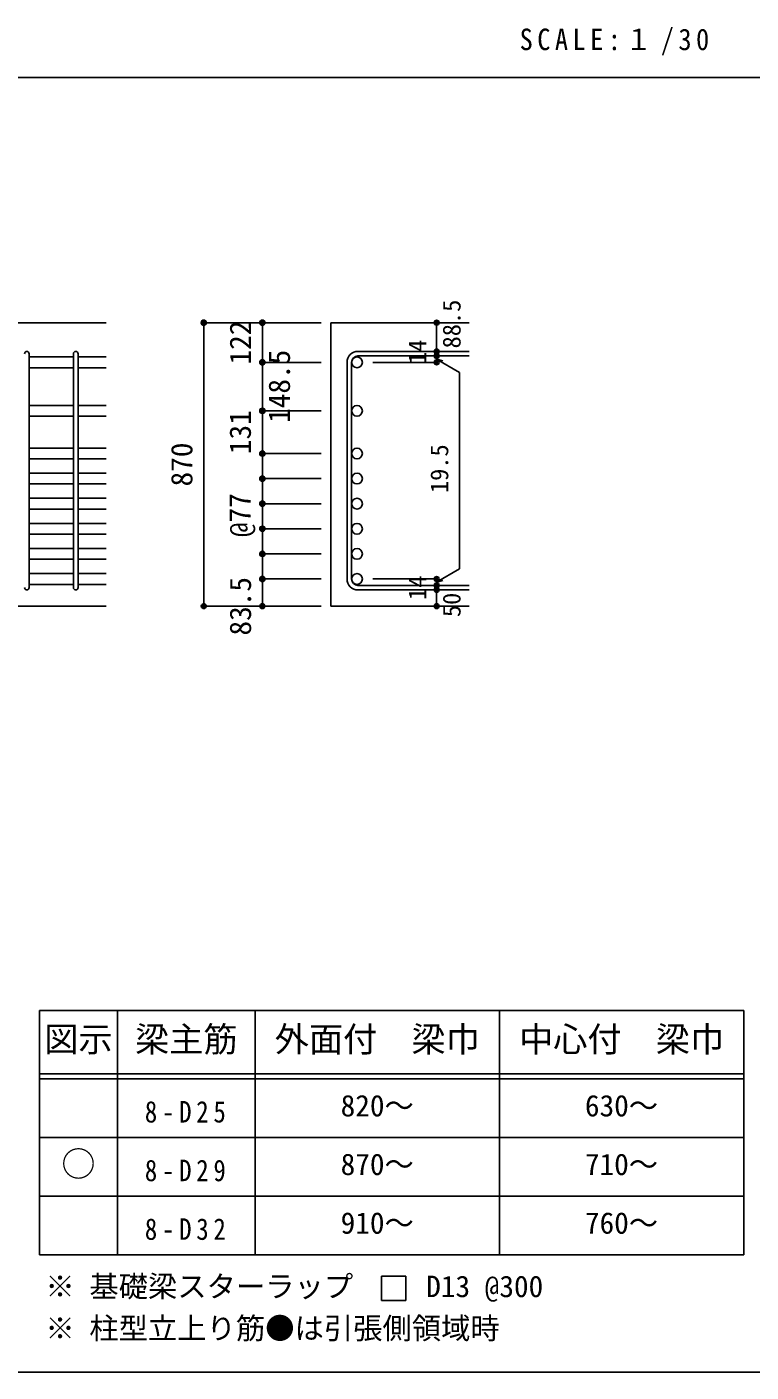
# Model space of a CAD drawing. Units: millimetres at full size, sheet at 1:30, with parts at other scales. Extents: x -5973 to 5954, y -4195 to 4201.
# Drawn here: x 1409 to 3633, y -4195 to -67 of the extents above; entities that cross this region are included whole.
import ezdxf
from ezdxf.enums import TextEntityAlignment as Align

# ---------------------------------------------------------------- set-up
doc = ezdxf.new("R2010")
doc.units = ezdxf.units.MM
doc.header["$LTSCALE"] = 30
doc.header["$PDMODE"] = 32
doc.header["$PDSIZE"] = 15
for name, color, linetype in [('0-1_躯体線', 2, 'Continuous'), ('0-5_基礎梁筋', 7, 'Continuous'), ('0-6_スタラップ筋', 7, 'Continuous'), ('0-D_寸法', 4, 'Continuous'), ('6-7_文字', 7, 'Continuous'), ('6-E_枠', 7, 'Continuous'), ('F-0_枠', 6, 'Continuous')]:
    doc.layers.add(name, color=color, linetype=linetype)
doc.styles.add('ＭＳ ゴシック', font='')
doc.styles.get('ＭＳ ゴシック').set_extended_font_data('MS Gothic')

msp = doc.modelspace()

# ---------------------------------------------------------------- linework, layer by layer
at = {"layer": '0-1_躯体線'}
for p, q in [((1652.44, -974.89), (-147.56, -974.89)), ((2767.44, -974.89), (2342.44, -974.89)), ((2342.44, -974.89), (2342.44, -1844.89)), ((1252.44, -1844.89), (1652.44, -1844.89)), ((2767.44, -1844.89), (2342.44, -1844.89))]:
    msp.add_line(p, q, dxfattribs=at)
at = {"layer": '0-5_基礎梁筋'}
for p, q in [((1552.44, -1080.09), (1416.44, -1080.09)), ((1552.44, -1113.09), (1416.44, -1113.09)), ((1652.44, -1080.09), (1566.44, -1080.09)), ((1652.44, -1113.09), (1566.44, -1113.09)), ((1552.44, -1228.89), (1416.44, -1228.89)), ((1652.44, -1228.89), (1566.44, -1228.89)), ((1552.44, -1261.89), (1416.44, -1261.89)), ((1652.44, -1261.89), (1566.44, -1261.89)), ((1552.44, -1359.89), (1416.44, -1359.89)), ((1652.44, -1359.89), (1566.44, -1359.89)), ((1552.44, -1392.89), (1416.44, -1392.89)), ((1652.44, -1392.89), (1566.44, -1392.89)), ((1552.44, -1436.89), (1416.44, -1436.89)), ((1652.44, -1436.89), (1566.44, -1436.89)), ((1552.44, -1469.89), (1416.44, -1469.89)), ((1652.44, -1469.89), (1566.44, -1469.89)), ((1552.44, -1513.89), (1416.44, -1513.89)), ((1652.44, -1513.89), (1566.44, -1513.89)), ((1552.44, -1546.89), (1416.44, -1546.89)), ((1652.44, -1546.89), (1566.44, -1546.89)), ((1552.44, -1590.89), (1416.44, -1590.89)), ((1652.44, -1590.89), (1566.44, -1590.89)), ((1552.44, -1623.89), (1416.44, -1623.89)), ((1652.44, -1623.89), (1566.44, -1623.89)), ((1552.44, -1667.89), (1416.44, -1667.89)), ((1652.44, -1667.89), (1566.44, -1667.89)), ((1552.44, -1700.89), (1416.44, -1700.89)), ((1652.44, -1700.89), (1566.44, -1700.89)), ((1552.44, -1744.89), (1416.44, -1744.89)), ((1652.44, -1744.89), (1566.44, -1744.89)), ((1552.44, -1777.89), (1416.44, -1777.89)), ((1652.44, -1777.89), (1566.44, -1777.89))]:
    msp.add_line(p, q, dxfattribs=at)
at = {"layer": '0-5_基礎梁筋', "color": 3}
for centre in [(2422.94, -1096.59), (2422.94, -1245.39), (2422.94, -1376.39), (2422.94, -1453.39), (2422.94, -1530.39), (2422.94, -1607.39), (2422.94, -1684.39), (2422.94, -1761.39)]:
    msp.add_circle(centre, 16.5, dxfattribs=at)
at = {"layer": '0-6_スタラップ筋'}
for p, q in [((1416.44, -1787.89), (1416.44, -1070.09)), ((1552.44, -1787.89), (1552.44, -1070.09)), ((1566.44, -1787.89), (1566.44, -1070.09)), ((2767.44, -1063.09), (2425.94, -1063.09)), ((2392.44, -1096.59), (2392.44, -1761.39)), ((2406.44, -1096.59), (2406.44, -1761.39)), ((2767.44, -1077.09), (2425.94, -1077.09)), ((2767.44, -1780.89), (2425.94, -1780.89)), ((2767.44, -1794.89), (2425.94, -1794.89))]:
    msp.add_line(p, q, dxfattribs=at)
for centre, radius, start, end in [((1409.44, -1070.09), 7, 0, 180), ((1559.44, -1070.09), 7, 0, 180), ((2425.94, -1096.59), 33.5, 90, 180), ((2425.94, -1096.59), 19.5, 90, 180), ((2425.94, -1761.39), 33.5, 180, 270), ((2425.94, -1761.39), 19.5, 180, 270), ((1409.44, -1787.89), 7, 180, 0), ((1559.44, -1787.89), 7, 180, 0)]:
    msp.add_arc(centre, radius, start, end, dxfattribs=at)
at = {"layer": '0-D_寸法'}
for p, q in [((1952.44, -974.89), (2132.44, -974.89)), ((1952.44, -974.89), (2132.44, -974.89)), ((1952.44, -1844.89), (1952.44, -974.89)), ((2132.44, -974.89), (2312.44, -974.89)), ((2132.44, -974.89), (2312.44, -974.89)), ((2667.44, -1077.09), (2667.44, -1063.09)), ((2132.44, -1096.59), (2312.44, -1096.59)), ((2132.44, -1096.59), (2312.44, -1096.59)), ((2667.44, -1096.59), (2471.35, -1096.59)), ((2667.44, -1077.09), (2667.44, -1096.59)), ((2667.44, -1086.84), (2686.76, -1092.02)), ((2667.44, -1086.84), (2737.5, -1127.29)), ((2737.5, -1127.29), (2737.5, -1730.7)), ((2132.44, -1245.39), (2312.44, -1245.39)), ((2132.44, -1245.39), (2312.44, -1245.39)), ((2132.44, -1280.39), (2132.44, -1376.39)), ((2132.44, -1376.39), (2312.44, -1376.39)), ((2132.44, -1376.39), (2132.44, -1453.39)), ((2132.44, -1453.39), (2312.44, -1453.39)), ((2132.44, -1453.39), (2132.44, -1761.39)), ((2132.44, -1530.39), (2312.44, -1530.39)), ((2132.44, -1607.39), (2312.44, -1607.39)), ((2132.44, -1684.39), (2312.44, -1684.39)), ((2667.44, -1771.14), (2737.5, -1730.7)), ((2132.44, -1761.39), (2312.44, -1761.39)), ((2132.44, -1761.39), (2132.44, -1844.89)), ((2667.44, -1761.39), (2471.35, -1761.39)), ((2667.44, -1780.89), (2667.44, -1761.39)), ((2667.44, -1771.14), (2686.76, -1765.97)), ((2667.44, -1794.89), (2667.44, -1780.89)), ((2667.44, -1844.89), (2667.44, -1794.89)), ((1952.44, -1844.89), (2132.44, -1844.89)), ((2132.44, -1844.89), (2312.44, -1844.89))]:
    msp.add_line(p, q, dxfattribs=at)
for points in [[(2132.44, -974.89), (2132.44, -1096.59), (2132.44, -1280.39)], [(2667.44, -974.89), (2667.44, -1063.09), (2667.44, -974.89)]]:
    msp.add_lwpolyline(points, dxfattribs=at)
for centre, radius in [((1952.44, -974.89), 8), ((1952.44, -974.89), 7.2), ((1952.44, -974.89), 6.4), ((1952.44, -974.89), 5.6), ((1952.44, -974.89), 4.8), ((1952.44, -974.89), 4), ((1952.44, -974.89), 3.2), ((1952.44, -974.89), 2.4), ((1952.44, -974.89), 1.6), ((1952.44, -974.89), 0.8), ((2132.44, -974.89), 8), ((2132.44, -974.89), 7.2), ((2132.44, -974.89), 6.4), ((2132.44, -974.89), 5.6), ((2132.44, -974.89), 4.8), ((2132.44, -974.89), 4), ((2132.44, -974.89), 3.2), ((2132.44, -974.89), 2.4), ((2132.44, -974.89), 1.6), ((2132.44, -974.89), 0.8), ((2667.44, -974.89), 4), ((2667.44, -974.89), 3.6), ((2667.44, -974.89), 3.2), ((2667.44, -974.89), 2.8), ((2667.44, -974.89), 2.4), ((2667.44, -974.89), 2), ((2667.44, -974.89), 1.6), ((2667.44, -974.89), 1.2), ((2667.44, -974.89), 0.8), ((2667.44, -974.89), 0.4), ((2667.44, -1063.09), 4), ((2667.44, -1077.09), 4), ((2667.44, -1063.09), 3.6), ((2667.44, -1063.09), 3.2), ((2667.44, -1063.09), 2.8), ((2667.44, -1063.09), 2.4), ((2667.44, -1063.09), 2), ((2667.44, -1063.09), 1.6), ((2667.44, -1063.09), 1.2), ((2667.44, -1063.09), 0.8), ((2667.44, -1063.09), 0.4), ((2132.44, -1096.59), 8), ((2132.44, -1096.59), 7.2), ((2132.44, -1096.59), 6.4), ((2132.44, -1096.59), 5.6), ((2132.44, -1096.59), 4.8), ((2132.44, -1096.59), 4), ((2132.44, -1096.59), 3.2), ((2132.44, -1096.59), 2.4), ((2132.44, -1096.59), 1.6), ((2132.44, -1096.59), 0.8), ((2667.44, -1096.59), 4), ((2667.44, -1077.09), 3.6), ((2667.44, -1096.59), 3.6), ((2667.44, -1077.09), 3.2), ((2667.44, -1096.59), 3.2), ((2667.44, -1077.09), 2.8), ((2667.44, -1096.59), 2.8), ((2667.44, -1077.09), 2.4), ((2667.44, -1096.59), 2.4), ((2667.44, -1077.09), 2), ((2667.44, -1096.59), 2), ((2667.44, -1077.09), 1.6), ((2667.44, -1096.59), 1.6), ((2667.44, -1077.09), 1.2), ((2667.44, -1096.59), 1.2), ((2667.44, -1077.09), 0.8), ((2667.44, -1096.59), 0.8), ((2667.44, -1077.09), 0.4), ((2667.44, -1096.59), 0.4), ((2132.44, -1245.39), 8), ((2132.44, -1245.39), 7.2), ((2132.44, -1245.39), 6.4), ((2132.44, -1245.39), 5.6), ((2132.44, -1245.39), 4.8), ((2132.44, -1245.39), 4), ((2132.44, -1245.39), 3.2), ((2132.44, -1245.39), 2.4), ((2132.44, -1245.39), 1.6), ((2132.44, -1245.39), 0.8), ((2132.44, -1376.39), 8), ((2132.44, -1376.39), 7.2), ((2132.44, -1376.39), 6.4), ((2132.44, -1376.39), 5.6), ((2132.44, -1376.39), 4.8), ((2132.44, -1376.39), 4), ((2132.44, -1376.39), 3.2), ((2132.44, -1376.39), 2.4), ((2132.44, -1376.39), 1.6), ((2132.44, -1376.39), 0.8), ((2132.44, -1453.39), 8), ((2132.44, -1453.39), 7.2), ((2132.44, -1453.39), 6.4), ((2132.44, -1453.39), 5.6), ((2132.44, -1453.39), 4.8), ((2132.44, -1453.39), 4), ((2132.44, -1453.39), 3.2), ((2132.44, -1453.39), 2.4), ((2132.44, -1453.39), 1.6), ((2132.44, -1453.39), 0.8), ((2132.44, -1530.39), 8), ((2132.44, -1530.39), 7.2), ((2132.44, -1530.39), 6.4), ((2132.44, -1530.39), 5.6), ((2132.44, -1530.39), 4.8), ((2132.44, -1530.39), 4), ((2132.44, -1530.39), 3.2), ((2132.44, -1530.39), 2.4), ((2132.44, -1530.39), 1.6), ((2132.44, -1530.39), 0.8), ((2132.44, -1607.39), 8), ((2132.44, -1607.39), 7.2), ((2132.44, -1607.39), 6.4), ((2132.44, -1607.39), 5.6), ((2132.44, -1607.39), 4.8), ((2132.44, -1607.39), 4), ((2132.44, -1607.39), 3.2), ((2132.44, -1607.39), 2.4), ((2132.44, -1607.39), 1.6), ((2132.44, -1607.39), 0.8), ((2132.44, -1684.39), 8), ((2132.44, -1684.39), 7.2), ((2132.44, -1684.39), 6.4), ((2132.44, -1684.39), 5.6), ((2132.44, -1684.39), 4.8), ((2132.44, -1684.39), 4), ((2132.44, -1684.39), 3.2), ((2132.44, -1684.39), 2.4), ((2132.44, -1684.39), 1.6), ((2132.44, -1684.39), 0.8), ((2132.44, -1761.39), 8), ((2132.44, -1761.39), 7.2), ((2132.44, -1761.39), 6.4), ((2132.44, -1761.39), 5.6), ((2132.44, -1761.39), 4.8), ((2132.44, -1761.39), 4), ((2132.44, -1761.39), 3.2), ((2132.44, -1761.39), 2.4), ((2132.44, -1761.39), 1.6), ((2132.44, -1761.39), 0.8), ((2667.44, -1761.39), 4), ((2667.44, -1761.39), 3.6), ((2667.44, -1761.39), 3.2), ((2667.44, -1761.39), 2.8), ((2667.44, -1761.39), 2.4), ((2667.44, -1761.39), 2), ((2667.44, -1761.39), 1.6), ((2667.44, -1761.39), 1.2), ((2667.44, -1761.39), 0.8), ((2667.44, -1761.39), 0.4), ((2667.44, -1780.89), 4), ((2667.44, -1794.89), 4), ((2667.44, -1780.89), 3.6), ((2667.44, -1794.89), 3.6), ((2667.44, -1780.89), 3.2), ((2667.44, -1794.89), 3.2), ((2667.44, -1780.89), 2.8), ((2667.44, -1794.89), 2.8), ((2667.44, -1780.89), 2.4), ((2667.44, -1794.89), 2.4), ((2667.44, -1780.89), 2), ((2667.44, -1794.89), 2), ((2667.44, -1780.89), 1.6), ((2667.44, -1794.89), 1.6), ((2667.44, -1780.89), 1.2), ((2667.44, -1794.89), 1.2), ((2667.44, -1780.89), 0.8), ((2667.44, -1794.89), 0.8), ((2667.44, -1780.89), 0.4), ((2667.44, -1794.89), 0.4), ((1952.44, -1844.89), 7.2), ((1952.44, -1844.89), 6.4), ((1952.44, -1844.89), 5.6), ((1952.44, -1844.89), 4.8), ((1952.44, -1844.89), 4), ((1952.44, -1844.89), 3.2), ((1952.44, -1844.89), 2.4), ((1952.44, -1844.89), 1.6), ((1952.44, -1844.89), 0.8), ((2132.44, -1844.89), 7.2), ((2132.44, -1844.89), 6.4), ((2132.44, -1844.89), 5.6), ((2132.44, -1844.89), 4.8), ((2132.44, -1844.89), 4), ((2132.44, -1844.89), 3.2), ((2132.44, -1844.89), 2.4), ((2132.44, -1844.89), 1.6), ((2132.44, -1844.89), 0.8), ((2667.44, -1844.89), 4), ((2667.44, -1844.89), 3.6), ((2667.44, -1844.89), 3.2), ((2667.44, -1844.89), 2.8), ((2667.44, -1844.89), 2.4), ((2667.44, -1844.89), 2), ((2667.44, -1844.89), 1.6), ((2667.44, -1844.89), 1.2), ((2667.44, -1844.89), 0.8), ((2667.44, -1844.89), 0.4)]:
    msp.add_circle(centre, radius, dxfattribs=at)
at = {"layer": '0-D_寸法', "color": 7}
for p in [(1952.44, -974.89), (2132.44, -974.89), (2667.44, -974.89), (2667.44, -1063.09), (2667.44, -1077.09), (2132.44, -1096.59), (2667.44, -1096.59), (2132.44, -1245.39), (2132.44, -1376.39), (2132.44, -1376.39), (2132.44, -1453.39), (2132.44, -1453.39), (2132.44, -1530.39), (2132.44, -1530.39), (2132.44, -1607.39), (2132.44, -1607.39), (2132.44, -1684.39), (2132.44, -1684.39), (2132.44, -1761.39), (2132.44, -1761.39), (2667.44, -1761.39), (2667.44, -1780.89), (2667.44, -1794.89), (1952.44, -1844.89), (2132.44, -1844.89), (2667.44, -1844.89)]:
    msp.add_point(p, dxfattribs=at)
at = {"layer": '6-7_文字'}
for q in [(2497.82, -3975.37), (2572.82, -3900.37)]:
    msp.add_line((2497.82, -3900.37), q, dxfattribs=at)
msp.add_lwpolyline([(2497.82, -3975.37), (2572.82, -3975.37), (2572.82, -3900.37)], dxfattribs=at)
at = {"layer": '6-E_枠', "color": 3}
for p, q in [((1447.71, -3085.43), (1447.71, -3835.43)), ((1447.71, -3085.43), (3610.24, -3085.43)), ((3610.24, -3085.43), (3610.24, -3835.43)), ((1447.71, -3835.43), (3610.24, -3835.43))]:
    msp.add_line(p, q, dxfattribs=at)
at = {"layer": '6-E_枠'}
for p, q in [((1687.71, -3085.43), (1687.71, -3835.43)), ((2110.24, -3085.43), (2110.24, -3835.43)), ((2860.24, -3085.43), (2860.24, -3835.43)), ((1447.71, -3280.43), (3610.24, -3280.43)), ((1447.71, -3295.43), (3610.24, -3295.43)), ((1447.71, -3475.43), (3610.24, -3475.43)), ((1447.71, -3655.43), (3610.24, -3655.43))]:
    msp.add_line(p, q, dxfattribs=at)
at = {"layer": 'F-0_枠', "color": 2}
msp.add_line((-5972.88, -222.05), (3723.6, -222.05), dxfattribs=at)
at = {"layer": 'F-0_枠'}
msp.add_line((5954.1, -4195.24), (-5972.88, -4195.24), dxfattribs=at)

# ---------------------------------------------------------------- texts
at = {"layer": '0-D_寸法', "style": 'ＭＳ ゴシック'}
for s, height, p in [('88.5', 54.99, (2757.44, -1053.89)), ('122', 65.98, (2117.44, -1103.24)), ('14', 54.99, (2652.21, -1101.76)), ('148.5', 65.98, (2236.97, -1282.3)), ('131', 65.98, (2116.94, -1378.32)), ('870', 65.98, (1937.44, -1477.39)), ('19.5', 54.99, (2719.63, -1497.74)), ('@77', 65.98, (2116.22, -1632.82)), ('83.5', 65.98, (2117.44, -1934.89)), ('14', 54.99, (2652.18, -1825.57)), ('50', 54.99, (2757.44, -1878.39))]:
    msp.add_text(s, height=height, rotation=90, dxfattribs=at).set_placement(p, align=Align.BOTTOM_LEFT)
at = {"layer": '6-7_文字', "color": 2, "style": 'ＭＳ ゴシック'}
for s, p in [('図示', (1462.71, -3235.43)), ('梁主筋', (1741.48, -3235.43)), ('外面付\u3000梁巾', (2170.24, -3235.43)), ('中心付\u3000梁巾', (2920.24, -3235.43)), ('○', (1515.21, -3617.93))]:
    msp.add_text(s, height=76.98, dxfattribs=at).set_placement(p, align=Align.BOTTOM_LEFT)
at = {"layer": '6-7_文字', "style": 'ＭＳ ゴシック'}
for s, p in [('820～', (2372.74, -3430.43)), ('630～', (3122.74, -3430.43)), ('870～', (2372.74, -3610.43)), ('710～', (3122.74, -3610.43)), ('910～', (2372.74, -3790.43)), ('760～', (3122.74, -3790.43)), ('※ 基礎梁スターラップ     D13 @300', (1466.27, -3985.01)), ('※ 柱型立上り筋●は引張側領域時', (1466.27, -4113.51))]:
    msp.add_text(s, height=65.98, dxfattribs=at).set_placement(p, align=Align.BOTTOM_LEFT)
at = {"layer": '6-7_文字', "color": 2, "insert": (2922.26, -154.55), "char_height": 65.98, "attachment_point": 7, "style": 'ＭＳ ゴシック'}
msp.add_mtext('\\T1.34;\\W0.9;SCALE:１/30', dxfattribs=at)
at = {"layer": '6-7_文字', "char_height": 65.98, "attachment_point": 7, "style": 'ＭＳ ゴシック'}
for s, insert in [('\\T1.38;\\W0.85;8-D25', (1771.48, -3430.43)), ('\\T1.38;\\W0.85;8-D29', (1771.48, -3610.43)), ('\\T1.38;\\W0.85;8-D32', (1771.48, -3790.43))]:
    msp.add_mtext(s, dxfattribs=dict(at, insert=insert))

doc.saveas('drawing.dxf')
